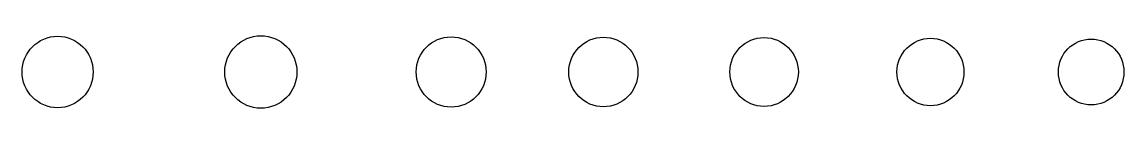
# Model space of a CAD drawing. Header units: millimetres. Extents: x 53.8 to 129.5, y 47.3 to 52.3.
import ezdxf

# ---------------------------------------------------------------- set-up
doc = ezdxf.new("R2010")
doc.units = ezdxf.units.MM

msp = doc.modelspace()

# ---------------------------------------------------------------- linework, layer by layer
for centre, radius in [((56.277, 49.819), 2.44), ((70.227, 49.819), 2.475), ((83.289, 49.819), 2.4), ((93.733, 49.819), 2.375), ((104.762, 49.819), 2.35), ((116.18, 49.819), 2.3), ((127.208, 49.819), 2.25)]:
    msp.add_circle(centre, radius)

doc.saveas('drawing.dxf')
